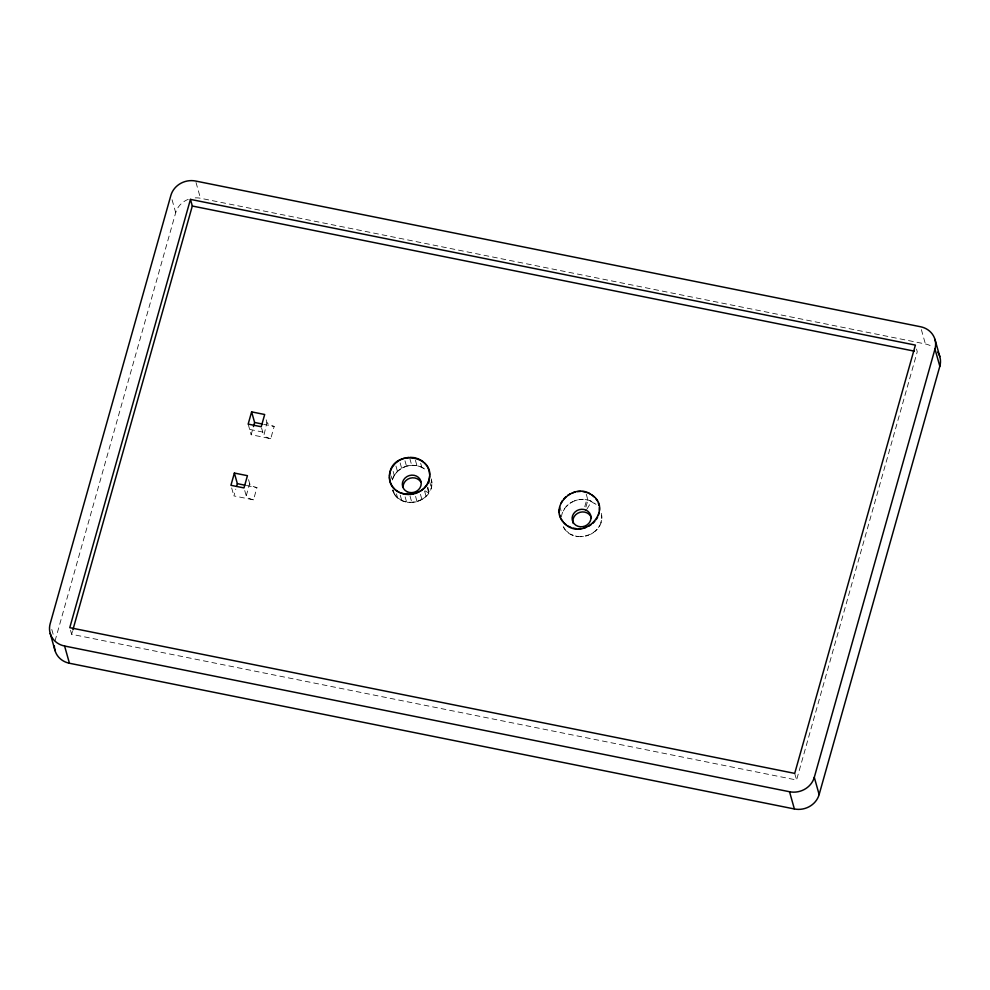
<?xml version="1.0" encoding="UTF-8"?>
<svg xmlns="http://www.w3.org/2000/svg" width="990" height="990" viewBox="0 0 990 990"><rect width="100%" height="100%" fill="white"/><g stroke="black" fill="none" stroke-linecap="round" stroke-linejoin="round"><path stroke-width="0.74" stroke-dasharray="4.95 3.71" d="M431.85 483.863L431.368 487.835L429.474 492.005M431.9 482.563L431.355 478.9M394.02 493.367L392.461 490C399.168 511.694 436.021 502.264 431.541 480.113M601.425 520.307L600.732 523.054M601.71 518.216L601.623 515.443M561.417 516.978C562.939 502.908 580.784 494.827 592.639 501.955M55.019 640.963L175.7 212.677A20.382 18.637 -15.7 0 1 189.969 198.755M916.505 349.074L917.26 351.735L796.566 780.009L71.627 634.293L72.468 631.323M248.552 479.667L249.678 483.64A6.794 2.401 15.7 0 0 256.954 487.6L253.502 499.839L233.912 495.903L235.818 489.097M266.174 419.81L266.916 422.458A6.794 2.401 15.7 0 0 274.193 426.418L270.74 438.657L251.151 434.721L253.069 427.915M253.502 499.839A6.794 2.401 15.7 0 1 246.225 495.879L249.678 483.64M270.74 438.657L269.02 438.261A6.794 2.438 15.4 0 1 263.872 435.476L266.916 422.458M584.768 506.707L586.711 499.826M585.932 507.041L587.899 500.037L585.659 492.079M392.572 479.259L394.094 475.757M563.322 510.976L564.721 508.526M392.263 479.977C396.087 466.302 414.86 460.573 425.65 469.805L422.445 467.688M599.866 525.022L598.443 527.534M587.033 508.984L591.562 501.46M394.75 474.755L397.188 471.698M427.309 487.736L428.794 493.032L426.356 496.101M566.094 506.793L568.161 504.69M597.069 529.266L595.002 531.37M398.091 470.869L401.272 468.456M425.453 496.918L422.272 499.331M569.943 503.328L572.505 501.757M593.208 532.731L590.646 534.303M402.373 467.874L406.073 466.278M421.171 499.925L417.471 501.522M574.596 500.853L577.479 499.938M588.567 535.206L585.684 536.122M407.286 465.968L411.271 465.3M416.258 501.831L412.273 502.499M579.719 499.554L582.726 499.356M583.432 536.506L580.425 536.704M412.508 465.288L416.493 465.585M411.036 502.512L407.051 502.215M584.979 499.517L587.899 500.037M578.185 536.543L575.264 536.023M195.216 197.864A20.382 18.637 -15.7 0 1 200.463 198.26L925.403 343.976A20.382 18.637 -15.7 0 1 932.518 346.884M263.637 424.302L274.193 426.418M249.653 429.413L262.721 432.048M246.399 485.484L256.954 487.6M417.681 465.869L421.394 467.119M405.863 501.93L402.15 500.668M573.161 535.318L570.525 534.105M589.99 500.742L596.624 504.962L594.446 503.143M401.099 500.111L397.906 497.995M425.019 490.83L428.794 493.032M568.718 532.917L566.528 531.098M397.052 497.19L394.602 494.357M565.142 529.501L563.57 527.2M601.326 513.377C606.684 535.293 570.661 546.307 562.691 525.306M921.368 329.621L925.403 343.976M794.71 773.388L796.566 780.009M559.746 506.138L561.615 512.771M431.207 480.311L431.949 482.959M429.499 481.214L431.368 487.835M427.791 487.117L429.289 492.414M420.676 463.283L421.802 467.255M424.611 491.139L426.096 496.436M415.429 460.313L416.926 465.622M420.441 494.295L421.926 499.591M409.835 458.605L411.704 465.226M415.577 496.386L417.062 501.695M404.984 460.808L406.482 466.104M409.984 495.94L411.852 502.574M400.133 462.899L401.618 468.196M405.133 496.881L406.618 502.178M395.963 466.055L397.448 471.364M400.257 495.235L401.742 500.544M393.141 471.401L394.255 475.373M396.433 493.787L397.559 497.772M391.149 476.004L391.892 478.653M393.216 490.075L394.329 494.047M196.02 182.469L200.463 198.26M261.608 428.064L263.464 434.697M248.168 424.116L251.151 434.721M172.062 199.757L175.7 212.677M244.74 490.57L246.225 495.879M231.672 487.946L233.912 495.903M70.513 630.321L71.627 634.293M51.789 629.467L53.806 636.644"/><path stroke-width="1.49" d="M389.417 477.279L389.949 480.942M389.466 476.141L389.973 472.428M429.611 475.757C429.611 498.502 389.639 501.46 389.355 476.883C389.899 446.28 441.862 455.388 427.222 484.085M429.66 474.606L429.115 470.943M559.214 509.887L559.3 512.659M599.185 512.362L598.492 515.097M599.47 510.271L599.396 507.486M190.451 199.386L69.77 627.672L794.71 773.388L915.391 345.102L190.451 199.386L192.308 206.019L72.889 629.838M234.383 473.059L230.93 485.298L243.986 487.921L247.438 475.683L234.383 473.059L237.353 483.664L236.585 486.387M251.621 411.877L248.168 424.116L261.236 426.739L264.676 414.501L251.621 411.877L254.603 422.482L253.452 426.566M819.138 794.549L814.3 777.323L934.981 349.037A20.382 18.637 -15.7 0 0 920.564 326.75L195.624 181.034A20.382 18.637 -15.7 0 0 170.862 195.451L50.168 623.725A20.382 18.637 -15.7 0 0 64.598 646.024L69.436 663.251L794.376 808.966A20.382 18.637 -15.7 0 0 819.138 794.549L939.832 366.275A20.382 18.637 -15.7 0 0 937.753 352.143M390.332 471.314L391.854 467.8M561.058 503.081L562.481 500.569M597.638 517.077L596.203 519.589M392.523 466.81L394.948 463.741M426.554 485.088L424.128 488.157M563.855 498.849L565.921 496.733M594.829 521.309L592.763 523.425M395.864 462.924L399.044 460.511M423.213 488.973L420.032 491.387M567.716 495.371L570.277 493.8M590.981 524.787L588.419 526.346M400.133 459.929L403.846 458.333M418.943 491.968L415.231 493.565M572.369 492.909L575.24 491.981M586.327 527.249L583.444 528.165M405.046 458.024L409.031 457.343M414.03 493.874L410.046 494.542M577.492 491.609L580.499 491.399M581.204 528.549L578.197 528.759M410.268 457.331L414.253 457.64M408.808 494.555L404.811 494.257M582.739 491.572L585.659 492.079M575.945 528.586L573.024 528.066M192.308 206.019L914.228 351.128M254.603 422.482L262.127 423.992M237.353 483.664L244.889 485.174M64.598 646.024L789.537 791.74A20.382 18.637 -15.7 0 0 814.3 777.323M415.441 457.925L419.166 459.174M403.635 493.973L399.911 492.723M570.933 527.361L568.285 526.16M587.763 492.785C617.748 505.754 583.803 544.624 563.619 522.584C548.621 506.236 573.557 482.86 590.411 493.998M420.206 459.731L423.411 461.847M398.859 492.154L395.666 490.038M592.206 495.186L594.396 497.005M566.478 524.972L564.3 523.153M424.252 462.652L426.715 465.486M394.824 489.246L392.362 486.399M595.782 498.601L597.354 500.903M562.914 521.557L561.33 519.255M427.296 466.476L428.843 469.842M391.78 485.422L390.233 482.056M598.232 502.796L599.086 505.432M560.464 517.362L559.597 514.726M934.944 339.335L939.795 356.561M934.981 349.037L939.832 366.275M789.537 791.74L794.376 808.966M50.205 633.439L55.056 650.665M573.198 523.376A9.516 8.7 -15.7 0 1 579.843 512.337A9.516 8.7 -15.7 0 1 591.451 517.993M403.066 486.993A9.516 8.7 -15.7 0 1 410.033 478.207A9.516 8.7 -15.7 0 1 420.688 481.796M69.436 663.251A20.382 18.637 -15.7 0 1 54.339 645.839M586.278 510.234L583.989 509.466A9.516 8.7 -15.7 0 0 572.269 519.985A9.516 8.7 -15.7 0 0 587.033 524.947A9.516 8.7 -15.7 0 0 586.278 510.234M407.076 491.696A9.516 8.7 -15.7 0 0 421.233 483.454A9.516 8.7 -15.7 0 0 407.014 476.536A9.516 8.7 -15.7 0 0 407.076 491.696"/></g></svg>
